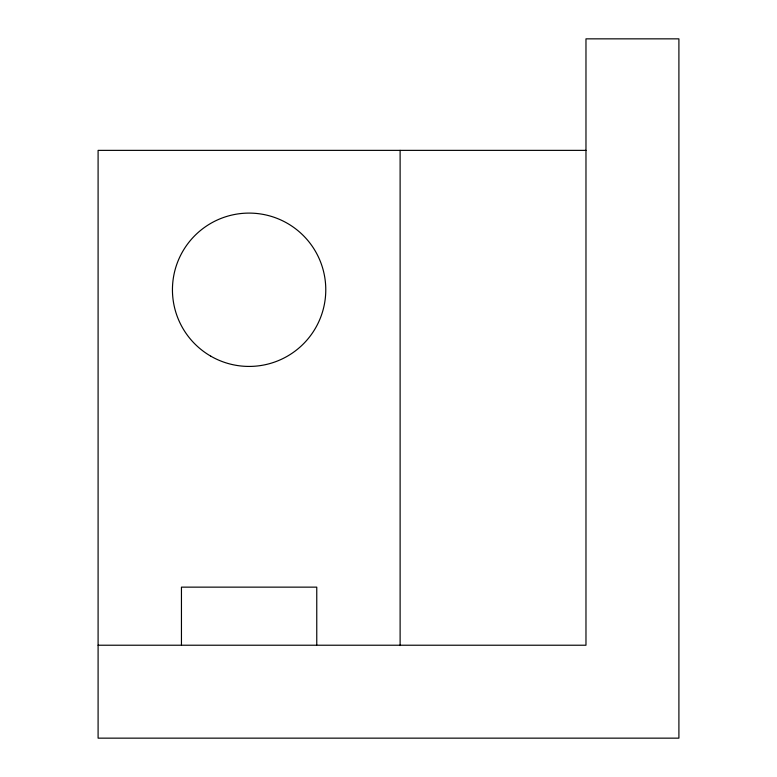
<?xml version="1.0" encoding="UTF-8"?>
<svg xmlns="http://www.w3.org/2000/svg" width="777" height="777" viewBox="0 0 777 777"><rect width="100%" height="100%" fill="white"/><g stroke="black" fill="none" stroke-linecap="round" stroke-linejoin="round"><path stroke-width="1.17" d="M585.975 150.369L98.096 150.369L98.096 738.15L678.904 738.15L678.904 38.85L585.975 38.85L585.975 645.221L98.096 645.221M400.116 150.369L400.116 645.561M316.763 644.823L316.763 587.14L181.449 587.14L181.449 644.823M210.771 356.157A76.67 76.67 0 0 0 325.777 289.763A76.67 76.67 0 0 0 210.771 223.368A76.67 76.67 0 0 0 210.771 356.157"/></g></svg>
